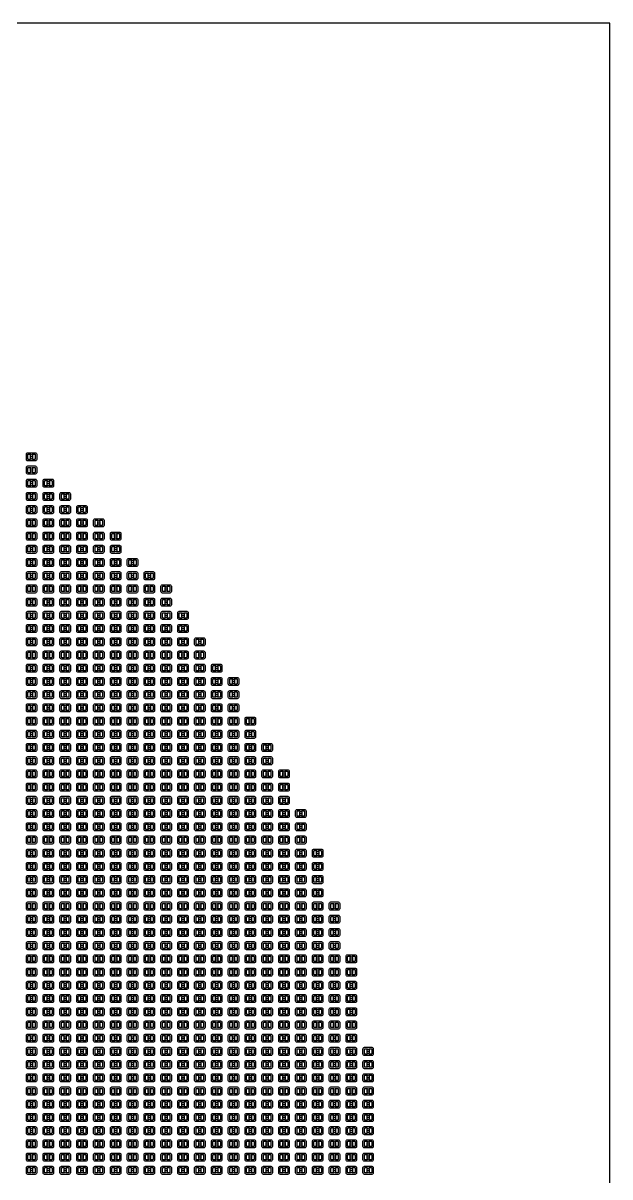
# Model space of a CAD drawing. Header units: metres. Extents: x -2500 to 2500, y -2500 to 2500.
# Drawn here: x 1231 to 2500, y 2 to 2500 of the extents above; entities that cross this region are included whole.
import ezdxf

# ---------------------------------------------------------------- set-up
doc = ezdxf.new("R2010")
doc.units = ezdxf.units.M
doc.layers.add('structure', color=2, linetype='Continuous')
doc.layers.add('substrate', color=7, linetype='Continuous')

# ---------------------------------------------------------------- blocks, each defined once
blk = doc.blocks.new('structure')
at = {"layer": 'structure'}
for points in [[(-11.2, 5.8, -0.414214), (-8.2, 8.8), (8.2, 8.8, -0.414214), (11.2, 5.8), (11.2, -5.8, -0.414214), (8.2, -8.8), (-8.2, -8.8, -0.414214), (-11.2, -5.8), (-11.2, 5.8)], [(-8.2, 4.6, -0.414214), (-7, 5.8), (-2.7, 5.8, -0.414214), (-1.5, 4.6), (-1.5, 3.8, -0.414214), (-2, 3.3), (-2.5, 3.3, 0.414214), (-3, 2.8), (-3, 0.3), (3, 0.3), (3, 2.8, 0.414214), (2.5, 3.3), (2, 3.3, -0.414214), (1.5, 3.8), (1.5, 4.6, -0.414214), (2.7, 5.8), (7, 5.8, -0.414214), (8.2, 4.6), (8.2, -4.6, -0.414214), (7, -5.8), (2.7, -5.8, -0.414214), (1.5, -4.6), (1.5, -3.8, -0.414214), (2, -3.3), (2.5, -3.3, 0.414214), (3, -2.8), (3, -0.3), (-3, -0.3), (-3, -2.8, 0.414214), (-2.5, -3.3), (-2, -3.3, -0.414214), (-1.5, -3.8), (-1.5, -4.6, -0.414214), (-2.7, -5.8), (-7, -5.8, -0.414214), (-7, -5.8, -0.414214), (-8.2, -4.6), (-8.2, 4.6)]]:
    blk.add_lwpolyline(points, format="xyb", dxfattribs=at)
blk = doc.blocks.new('array')
at = {"layer": 'structure'}
for p in [(1249.2, 1561.2), (1249.2, 1532.6), (1249.2, 1504), (1285.6, 1504), (1249.2, 1475.4), (1285.6, 1475.4), (1322, 1475.4), (1249.2, 1446.8), (1285.6, 1446.8), (1322, 1446.8), (1358.4, 1446.8), (1249.2, 1418.2), (1285.6, 1418.2), (1322, 1418.2), (1358.4, 1418.2), (1394.8, 1418.2), (1249.2, 1389.6), (1285.6, 1389.6), (1322, 1389.6), (1358.4, 1389.6), (1394.8, 1389.6), (1431.2, 1389.6), (1249.2, 1361), (1285.6, 1361), (1322, 1361), (1358.4, 1361), (1394.8, 1361), (1431.2, 1361), (1249.2, 1332.4), (1285.6, 1332.4), (1322, 1332.4), (1358.4, 1332.4), (1394.8, 1332.4), (1431.2, 1332.4), (1467.6, 1332.4), (1249.2, 1303.8), (1285.6, 1303.8), (1322, 1303.8), (1358.4, 1303.8), (1394.8, 1303.8), (1431.2, 1303.8), (1467.6, 1303.8), (1504, 1303.8), (1249.2, 1275.2), (1285.6, 1275.2), (1322, 1275.2), (1358.4, 1275.2), (1394.8, 1275.2), (1431.2, 1275.2), (1467.6, 1275.2), (1504, 1275.2), (1540.4, 1275.2), (1249.2, 1246.6), (1285.6, 1246.6), (1322, 1246.6), (1358.4, 1246.6), (1394.8, 1246.6), (1431.2, 1246.6), (1467.6, 1246.6), (1504, 1246.6), (1540.4, 1246.6), (1249.2, 1218), (1285.6, 1218), (1322, 1218), (1358.4, 1218), (1394.8, 1218), (1431.2, 1218), (1467.6, 1218), (1504, 1218), (1540.4, 1218), (1576.8, 1218), (1249.2, 1189.4), (1285.6, 1189.4), (1322, 1189.4), (1358.4, 1189.4), (1394.8, 1189.4), (1431.2, 1189.4), (1467.6, 1189.4), (1504, 1189.4), (1540.4, 1189.4), (1576.8, 1189.4), (1249.2, 1160.8), (1285.6, 1160.8), (1322, 1160.8), (1358.4, 1160.8), (1394.8, 1160.8), (1431.2, 1160.8), (1467.6, 1160.8), (1504, 1160.8), (1540.4, 1160.8), (1576.8, 1160.8), (1613.2, 1160.8), (1249.2, 1132.2), (1285.6, 1132.2), (1322, 1132.2), (1358.4, 1132.2), (1394.8, 1132.2), (1431.2, 1132.2), (1467.6, 1132.2), (1504, 1132.2), (1540.4, 1132.2), (1576.8, 1132.2), (1613.2, 1132.2), (1249.2, 1103.6), (1285.6, 1103.6), (1322, 1103.6), (1358.4, 1103.6), (1394.8, 1103.6), (1431.2, 1103.6), (1467.6, 1103.6), (1504, 1103.6), (1540.4, 1103.6), (1576.8, 1103.6), (1613.2, 1103.6), (1649.6, 1103.6), (1249.2, 1075), (1285.6, 1075), (1322, 1075), (1358.4, 1075), (1394.8, 1075), (1431.2, 1075), (1467.6, 1075), (1504, 1075), (1540.4, 1075), (1576.8, 1075), (1613.2, 1075), (1649.6, 1075), (1686, 1075), (1249.2, 1046.4), (1285.6, 1046.4), (1322, 1046.4), (1358.4, 1046.4), (1394.8, 1046.4), (1431.2, 1046.4), (1467.6, 1046.4), (1504, 1046.4), (1540.4, 1046.4), (1576.8, 1046.4), (1613.2, 1046.4), (1649.6, 1046.4), (1686, 1046.4), (1249.2, 1017.8), (1285.6, 1017.8), (1322, 1017.8), (1358.4, 1017.8), (1394.8, 1017.8), (1431.2, 1017.8), (1467.6, 1017.8), (1504, 1017.8), (1540.4, 1017.8), (1576.8, 1017.8), (1613.2, 1017.8), (1649.6, 1017.8), (1686, 1017.8), (1249.2, 989.2), (1285.6, 989.2), (1322, 989.2), (1358.4, 989.2), (1394.8, 989.2), (1431.2, 989.2), (1467.6, 989.2), (1504, 989.2), (1540.4, 989.2), (1576.8, 989.2), (1613.2, 989.2), (1649.6, 989.2), (1686, 989.2), (1722.4, 989.2), (1249.2, 960.6), (1285.6, 960.6), (1322, 960.6), (1358.4, 960.6), (1394.8, 960.6), (1431.2, 960.6), (1467.6, 960.6), (1504, 960.6), (1540.4, 960.6), (1576.8, 960.6), (1613.2, 960.6), (1649.6, 960.6), (1686, 960.6), (1722.4, 960.6), (1249.2, 932), (1285.6, 932), (1322, 932), (1358.4, 932), (1394.8, 932), (1431.2, 932), (1467.6, 932), (1504, 932), (1540.4, 932), (1576.8, 932), (1613.2, 932), (1649.6, 932), (1686, 932), (1722.4, 932), (1758.8, 932), (1249.2, 903.4), (1285.6, 903.4), (1322, 903.4), (1358.4, 903.4), (1394.8, 903.4), (1431.2, 903.4), (1467.6, 903.4), (1504, 903.4), (1540.4, 903.4), (1576.8, 903.4), (1613.2, 903.4), (1649.6, 903.4), (1686, 903.4), (1722.4, 903.4), (1758.8, 903.4), (1249.2, 874.8), (1285.6, 874.8), (1322, 874.8), (1358.4, 874.8), (1394.8, 874.8), (1431.2, 874.8), (1467.6, 874.8), (1504, 874.8), (1540.4, 874.8), (1576.8, 874.8), (1613.2, 874.8), (1649.6, 874.8), (1686, 874.8), (1722.4, 874.8), (1758.8, 874.8), (1795.2, 874.8), (1249.2, 846.2), (1285.6, 846.2), (1322, 846.2), (1358.4, 846.2), (1394.8, 846.2), (1431.2, 846.2), (1467.6, 846.2), (1504, 846.2), (1540.4, 846.2), (1576.8, 846.2), (1613.2, 846.2), (1649.6, 846.2), (1686, 846.2), (1722.4, 846.2), (1758.8, 846.2), (1795.2, 846.2), (1249.2, 817.6), (1285.6, 817.6), (1322, 817.6), (1358.4, 817.6), (1394.8, 817.6), (1431.2, 817.6), (1467.6, 817.6), (1504, 817.6), (1540.4, 817.6), (1576.8, 817.6), (1613.2, 817.6), (1649.6, 817.6), (1686, 817.6), (1722.4, 817.6), (1758.8, 817.6), (1795.2, 817.6), (1249.2, 789), (1285.6, 789), (1322, 789), (1358.4, 789), (1394.8, 789), (1431.2, 789), (1467.6, 789), (1504, 789), (1540.4, 789), (1576.8, 789), (1613.2, 789), (1649.6, 789), (1686, 789), (1722.4, 789), (1758.8, 789), (1795.2, 789), (1831.6, 789), (1249.2, 760.4), (1285.6, 760.4), (1322, 760.4), (1358.4, 760.4), (1394.8, 760.4), (1431.2, 760.4), (1467.6, 760.4), (1504, 760.4), (1540.4, 760.4), (1576.8, 760.4), (1613.2, 760.4), (1649.6, 760.4), (1686, 760.4), (1722.4, 760.4), (1758.8, 760.4), (1795.2, 760.4), (1831.6, 760.4), (1249.2, 731.8), (1285.6, 731.8), (1322, 731.8), (1358.4, 731.8), (1394.8, 731.8), (1431.2, 731.8), (1467.6, 731.8), (1504, 731.8), (1540.4, 731.8), (1576.8, 731.8), (1613.2, 731.8), (1649.6, 731.8), (1686, 731.8), (1722.4, 731.8), (1758.8, 731.8), (1795.2, 731.8), (1831.6, 731.8), (1249.2, 703.2), (1285.6, 703.2), (1322, 703.2), (1358.4, 703.2), (1394.8, 703.2), (1431.2, 703.2), (1467.6, 703.2), (1504, 703.2), (1540.4, 703.2), (1576.8, 703.2), (1613.2, 703.2), (1649.6, 703.2), (1686, 703.2), (1722.4, 703.2), (1758.8, 703.2), (1795.2, 703.2), (1831.6, 703.2), (1868, 703.2), (1249.2, 674.6), (1285.6, 674.6), (1322, 674.6), (1358.4, 674.6), (1394.8, 674.6), (1431.2, 674.6), (1467.6, 674.6), (1504, 674.6), (1540.4, 674.6), (1576.8, 674.6), (1613.2, 674.6), (1649.6, 674.6), (1686, 674.6), (1722.4, 674.6), (1758.8, 674.6), (1795.2, 674.6), (1831.6, 674.6), (1868, 674.6), (1249.2, 646), (1285.6, 646), (1322, 646), (1358.4, 646), (1394.8, 646), (1431.2, 646), (1467.6, 646), (1504, 646), (1540.4, 646), (1576.8, 646), (1613.2, 646), (1649.6, 646), (1686, 646), (1722.4, 646), (1758.8, 646), (1795.2, 646), (1831.6, 646), (1868, 646), (1249.2, 617.4), (1285.6, 617.4), (1322, 617.4), (1358.4, 617.4), (1394.8, 617.4), (1431.2, 617.4), (1467.6, 617.4), (1504, 617.4), (1540.4, 617.4), (1576.8, 617.4), (1613.2, 617.4), (1649.6, 617.4), (1686, 617.4), (1722.4, 617.4), (1758.8, 617.4), (1795.2, 617.4), (1831.6, 617.4), (1868, 617.4), (1249.2, 588.8), (1285.6, 588.8), (1322, 588.8), (1358.4, 588.8), (1394.8, 588.8), (1431.2, 588.8), (1467.6, 588.8), (1504, 588.8), (1540.4, 588.8), (1576.8, 588.8), (1613.2, 588.8), (1649.6, 588.8), (1686, 588.8), (1722.4, 588.8), (1758.8, 588.8), (1795.2, 588.8), (1831.6, 588.8), (1868, 588.8), (1904.4, 588.8), (1249.2, 560.2), (1285.6, 560.2), (1322, 560.2), (1358.4, 560.2), (1394.8, 560.2), (1431.2, 560.2), (1467.6, 560.2), (1504, 560.2), (1540.4, 560.2), (1576.8, 560.2), (1613.2, 560.2), (1649.6, 560.2), (1686, 560.2), (1722.4, 560.2), (1758.8, 560.2), (1795.2, 560.2), (1831.6, 560.2), (1868, 560.2), (1904.4, 560.2), (1249.2, 531.6), (1285.6, 531.6), (1322, 531.6), (1358.4, 531.6), (1394.8, 531.6), (1431.2, 531.6), (1467.6, 531.6), (1504, 531.6), (1540.4, 531.6), (1576.8, 531.6), (1613.2, 531.6), (1649.6, 531.6), (1686, 531.6), (1722.4, 531.6), (1758.8, 531.6), (1795.2, 531.6), (1831.6, 531.6), (1868, 531.6), (1904.4, 531.6), (1249.2, 503), (1285.6, 503), (1322, 503), (1358.4, 503), (1394.8, 503), (1431.2, 503), (1467.6, 503), (1504, 503), (1540.4, 503), (1576.8, 503), (1613.2, 503), (1649.6, 503), (1686, 503), (1722.4, 503), (1758.8, 503), (1795.2, 503), (1831.6, 503), (1868, 503), (1904.4, 503), (1249.2, 474.4), (1285.6, 474.4), (1322, 474.4), (1358.4, 474.4), (1394.8, 474.4), (1431.2, 474.4), (1467.6, 474.4), (1504, 474.4), (1540.4, 474.4), (1576.8, 474.4), (1613.2, 474.4), (1649.6, 474.4), (1686, 474.4), (1722.4, 474.4), (1758.8, 474.4), (1795.2, 474.4), (1831.6, 474.4), (1868, 474.4), (1904.4, 474.4), (1940.8, 474.4), (1249.2, 445.8), (1285.6, 445.8), (1322, 445.8), (1358.4, 445.8), (1394.8, 445.8), (1431.2, 445.8), (1467.6, 445.8), (1504, 445.8), (1540.4, 445.8), (1576.8, 445.8), (1613.2, 445.8), (1649.6, 445.8), (1686, 445.8), (1722.4, 445.8), (1758.8, 445.8), (1795.2, 445.8), (1831.6, 445.8), (1868, 445.8), (1904.4, 445.8), (1940.8, 445.8), (1249.2, 417.2), (1285.6, 417.2), (1322, 417.2), (1358.4, 417.2), (1394.8, 417.2), (1431.2, 417.2), (1467.6, 417.2), (1504, 417.2), (1540.4, 417.2), (1576.8, 417.2), (1613.2, 417.2), (1649.6, 417.2), (1686, 417.2), (1722.4, 417.2), (1758.8, 417.2), (1795.2, 417.2), (1831.6, 417.2), (1868, 417.2), (1904.4, 417.2), (1940.8, 417.2), (1249.2, 388.6), (1285.6, 388.6), (1322, 388.6), (1358.4, 388.6), (1394.8, 388.6), (1431.2, 388.6), (1467.6, 388.6), (1504, 388.6), (1540.4, 388.6), (1576.8, 388.6), (1613.2, 388.6), (1649.6, 388.6), (1686, 388.6), (1722.4, 388.6), (1758.8, 388.6), (1795.2, 388.6), (1831.6, 388.6), (1868, 388.6), (1904.4, 388.6), (1940.8, 388.6), (1249.2, 360), (1285.6, 360), (1322, 360), (1358.4, 360), (1394.8, 360), (1431.2, 360), (1467.6, 360), (1504, 360), (1540.4, 360), (1576.8, 360), (1613.2, 360), (1649.6, 360), (1686, 360), (1722.4, 360), (1758.8, 360), (1795.2, 360), (1831.6, 360), (1868, 360), (1904.4, 360), (1940.8, 360), (1249.2, 331.4), (1285.6, 331.4), (1322, 331.4), (1358.4, 331.4), (1394.8, 331.4), (1431.2, 331.4), (1467.6, 331.4), (1504, 331.4), (1540.4, 331.4), (1576.8, 331.4), (1613.2, 331.4), (1649.6, 331.4), (1686, 331.4), (1722.4, 331.4), (1758.8, 331.4), (1795.2, 331.4), (1831.6, 331.4), (1868, 331.4), (1904.4, 331.4), (1940.8, 331.4), (1249.2, 302.8), (1285.6, 302.8), (1322, 302.8), (1358.4, 302.8), (1394.8, 302.8), (1431.2, 302.8), (1467.6, 302.8), (1504, 302.8), (1540.4, 302.8), (1576.8, 302.8), (1613.2, 302.8), (1649.6, 302.8), (1686, 302.8), (1722.4, 302.8), (1758.8, 302.8), (1795.2, 302.8), (1831.6, 302.8), (1868, 302.8), (1904.4, 302.8), (1940.8, 302.8), (1249.2, 274.2), (1285.6, 274.2), (1322, 274.2), (1358.4, 274.2), (1394.8, 274.2), (1431.2, 274.2), (1467.6, 274.2), (1504, 274.2), (1540.4, 274.2), (1576.8, 274.2), (1613.2, 274.2), (1649.6, 274.2), (1686, 274.2), (1722.4, 274.2), (1758.8, 274.2), (1795.2, 274.2), (1831.6, 274.2), (1868, 274.2), (1904.4, 274.2), (1940.8, 274.2), (1977.2, 274.2), (1249.2, 245.6), (1285.6, 245.6), (1322, 245.6), (1358.4, 245.6), (1394.8, 245.6), (1431.2, 245.6), (1467.6, 245.6), (1504, 245.6), (1540.4, 245.6), (1576.8, 245.6), (1613.2, 245.6), (1649.6, 245.6), (1686, 245.6), (1722.4, 245.6), (1758.8, 245.6), (1795.2, 245.6), (1831.6, 245.6), (1868, 245.6), (1904.4, 245.6), (1940.8, 245.6), (1977.2, 245.6), (1249.2, 217), (1285.6, 217), (1322, 217), (1358.4, 217), (1394.8, 217), (1431.2, 217), (1467.6, 217), (1504, 217), (1540.4, 217), (1576.8, 217), (1613.2, 217), (1649.6, 217), (1686, 217), (1722.4, 217), (1758.8, 217), (1795.2, 217), (1831.6, 217), (1868, 217), (1904.4, 217), (1940.8, 217), (1977.2, 217), (1249.2, 188.4), (1285.6, 188.4), (1322, 188.4), (1358.4, 188.4), (1394.8, 188.4), (1431.2, 188.4), (1467.6, 188.4), (1504, 188.4), (1540.4, 188.4), (1576.8, 188.4), (1613.2, 188.4), (1649.6, 188.4), (1686, 188.4), (1722.4, 188.4), (1758.8, 188.4), (1795.2, 188.4), (1831.6, 188.4), (1868, 188.4), (1904.4, 188.4), (1940.8, 188.4), (1977.2, 188.4), (1249.2, 159.8), (1285.6, 159.8), (1322, 159.8), (1358.4, 159.8), (1394.8, 159.8), (1431.2, 159.8), (1467.6, 159.8), (1504, 159.8), (1540.4, 159.8), (1576.8, 159.8), (1613.2, 159.8), (1649.6, 159.8), (1686, 159.8), (1722.4, 159.8), (1758.8, 159.8), (1795.2, 159.8), (1831.6, 159.8), (1868, 159.8), (1904.4, 159.8), (1940.8, 159.8), (1977.2, 159.8), (1249.2, 131.2), (1285.6, 131.2), (1322, 131.2), (1358.4, 131.2), (1394.8, 131.2), (1431.2, 131.2), (1467.6, 131.2), (1504, 131.2), (1540.4, 131.2), (1576.8, 131.2), (1613.2, 131.2), (1649.6, 131.2), (1686, 131.2), (1722.4, 131.2), (1758.8, 131.2), (1795.2, 131.2), (1831.6, 131.2), (1868, 131.2), (1904.4, 131.2), (1940.8, 131.2), (1977.2, 131.2), (1249.2, 102.6), (1285.6, 102.6), (1322, 102.6), (1358.4, 102.6), (1394.8, 102.6), (1431.2, 102.6), (1467.6, 102.6), (1504, 102.6), (1540.4, 102.6), (1576.8, 102.6), (1613.2, 102.6), (1649.6, 102.6), (1686, 102.6), (1722.4, 102.6), (1758.8, 102.6), (1795.2, 102.6), (1831.6, 102.6), (1868, 102.6), (1904.4, 102.6), (1940.8, 102.6), (1977.2, 102.6), (1249.2, 74), (1285.6, 74), (1322, 74), (1358.4, 74), (1394.8, 74), (1431.2, 74), (1467.6, 74), (1504, 74), (1540.4, 74), (1576.8, 74), (1613.2, 74), (1649.6, 74), (1686, 74), (1722.4, 74), (1758.8, 74), (1795.2, 74), (1831.6, 74), (1868, 74), (1904.4, 74), (1940.8, 74), (1977.2, 74), (1249.2, 45.4), (1285.6, 45.4), (1322, 45.4), (1358.4, 45.4), (1394.8, 45.4), (1431.2, 45.4), (1467.6, 45.4), (1504, 45.4), (1540.4, 45.4), (1576.8, 45.4), (1613.2, 45.4), (1649.6, 45.4), (1686, 45.4), (1722.4, 45.4), (1758.8, 45.4), (1795.2, 45.4), (1831.6, 45.4), (1868, 45.4), (1904.4, 45.4), (1940.8, 45.4), (1977.2, 45.4), (1249.2, 16.8), (1285.6, 16.8), (1322, 16.8), (1358.4, 16.8), (1394.8, 16.8), (1431.2, 16.8), (1467.6, 16.8), (1504, 16.8), (1540.4, 16.8), (1576.8, 16.8), (1613.2, 16.8), (1649.6, 16.8), (1686, 16.8), (1722.4, 16.8), (1758.8, 16.8), (1795.2, 16.8), (1831.6, 16.8), (1868, 16.8), (1904.4, 16.8), (1940.8, 16.8), (1977.2, 16.8)]:
    blk.add_blockref('structure', p, dxfattribs=at)

msp = doc.modelspace()

# ---------------------------------------------------------------- linework, layer by layer
at = {"layer": 'substrate'}
msp.add_lwpolyline([(-2500, -2500), (2500, -2500), (2500, 2500), (-2500, 2500), (-2500, -2500)], dxfattribs=at)

# ---------------------------------------------------------------- block references
at = {"layer": 'structure'}
msp.add_blockref('array', (0, 0), dxfattribs=at)

doc.saveas('drawing.dxf')
